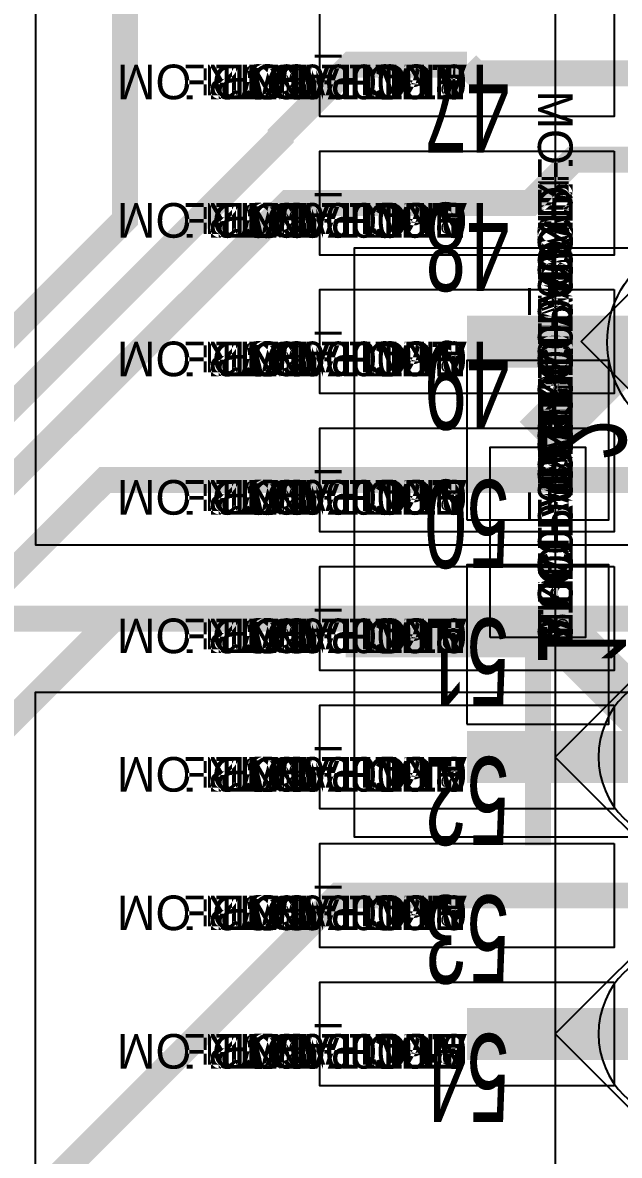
# Model space of a CAD drawing. Extents: x 0 to 323, y 0 to 320.
# Drawn here: x 134.88 to 138.32, y 41.3 to 47.84 of the extents above; entities that cross this region are included whole.
import ezdxf
from ezdxf.enums import TextEntityAlignment as Align

# ---------------------------------------------------------------- set-up
doc = ezdxf.new("R2010")
doc.units = 0
doc.header["$MEASUREMENT"] = 0
doc.layers.get('0').update_dxf_attribs({"linetype": 'CONTINUOUS'})
for name, color, linetype in [('CDN_FIGURES', 7, 'CONTINUOUS'), ('ETCH_BOTTOM', 7, 'CONTINUOUS'), ('ETCH_INT1', 4, 'CONTINUOUS'), ('ETCH_PWR', 6, 'CONTINUOUS'), ('ETCH_TOP', 2, 'CONTINUOUS'), ('MANUFACTURING_NCLEGEND-1-6', 8, 'CONTINUOUS'), ('PACKAGE_GEOMETRY_ASSEMBLY_TOP', 11, 'CONTINUOUS'), ('PACKAGE_GEOMETRY_PIN_NUMBER', 9, 'CONTINUOUS')]:
    doc.layers.add(name, color=color, linetype=linetype)

# ---------------------------------------------------------------- blocks, each defined once
blk = doc.blocks.new('FIGURE_DIAMOND')
at = {"layer": 'CDN_FIGURES'}
blk.add_lwpolyline([(-0.5, 0), (0, 0.5), (0.5, 0), (0, -0.5)], close=True, dxfattribs=at)
blk = doc.blocks.new('PAD_INFO')
for tag in ['SHAPE_TYPE', 'PAD_HEIGHT', 'PAD_LAYER', 'PAD_TYPE', 'PAD_WIDTH']:
    blk.add_attdef(tag, (0, 0), '', height=0.2)
at = {"flags": 2}
blk.add_attdef('CDN_TYPE', (0, 0), '', height=0.2, dxfattribs=at)
blk = doc.blocks.new('DRILL_INFO')
at = {"flags": 2}
blk.add_attdef('CDN_TYPE', (0, 0), '', height=0.2, dxfattribs=at)
for tag in ['FSHAPE', 'FCHAR', 'DRILL_HEIGHT', 'DIAMETER', 'PLATED', 'DRILL_WIDTH']:
    blk.add_attdef(tag, (0, 0), '', height=0.2)
blk = doc.blocks.new('RC1700X0600TS_NS')
at = {"layer": 'ETCH_TOP'}
blk.add_lwpolyline([(-0.85, -0.3), (-0.85, 0.3), (0.85, 0.3), (0.85, -0.3)], close=True, dxfattribs=at)
ref = blk.add_blockref('PAD_INFO', (0, 0))
ref.add_attrib('PAD_LAYER', 'ETCH_TOP', (0, 0), dxfattribs={"height": 0.2})
ref.add_attrib('SHAPE_TYPE', 'NULL', (0, 0), dxfattribs={"height": 0.2})
ref.add_attrib('PAD_TYPE', 'ANTIPAD', (0, 0), dxfattribs={"height": 0.2})
ref.add_attrib('PAD_WIDTH', '0.000000', (0, 0), dxfattribs={"height": 0.2})
ref.add_attrib('PAD_HEIGHT', '0.000000', (0, 0), dxfattribs={"height": 0.2})
ref = blk.add_blockref('PAD_INFO', (0, 0))
ref.add_attrib('PAD_LAYER', 'ETCH_GND', (0, 0), dxfattribs={"height": 0.2})
ref.add_attrib('SHAPE_TYPE', 'NULL', (0, 0), dxfattribs={"height": 0.2})
ref.add_attrib('PAD_TYPE', 'ANTIPAD', (0, 0), dxfattribs={"height": 0.2})
ref.add_attrib('PAD_WIDTH', '0.000000', (0, 0), dxfattribs={"height": 0.2})
ref.add_attrib('PAD_HEIGHT', '0.000000', (0, 0), dxfattribs={"height": 0.2})
ref = blk.add_blockref('PAD_INFO', (0, 0))
ref.add_attrib('PAD_LAYER', 'ETCH_INT1', (0, 0), dxfattribs={"height": 0.2})
ref.add_attrib('SHAPE_TYPE', 'NULL', (0, 0), dxfattribs={"height": 0.2})
ref.add_attrib('PAD_TYPE', 'ANTIPAD', (0, 0), dxfattribs={"height": 0.2})
ref.add_attrib('PAD_WIDTH', '0.000000', (0, 0), dxfattribs={"height": 0.2})
ref.add_attrib('PAD_HEIGHT', '0.000000', (0, 0), dxfattribs={"height": 0.2})
ref = blk.add_blockref('PAD_INFO', (0, 0))
ref.add_attrib('PAD_LAYER', 'ETCH_INT2', (0, 0), dxfattribs={"height": 0.2})
ref.add_attrib('SHAPE_TYPE', 'NULL', (0, 0), dxfattribs={"height": 0.2})
ref.add_attrib('PAD_TYPE', 'ANTIPAD', (0, 0), dxfattribs={"height": 0.2})
ref.add_attrib('PAD_WIDTH', '0.000000', (0, 0), dxfattribs={"height": 0.2})
ref.add_attrib('PAD_HEIGHT', '0.000000', (0, 0), dxfattribs={"height": 0.2})
ref = blk.add_blockref('PAD_INFO', (0, 0))
ref.add_attrib('PAD_LAYER', 'ETCH_PWR', (0, 0), dxfattribs={"height": 0.2})
ref.add_attrib('SHAPE_TYPE', 'NULL', (0, 0), dxfattribs={"height": 0.2})
ref.add_attrib('PAD_TYPE', 'ANTIPAD', (0, 0), dxfattribs={"height": 0.2})
ref.add_attrib('PAD_WIDTH', '0.000000', (0, 0), dxfattribs={"height": 0.2})
ref.add_attrib('PAD_HEIGHT', '0.000000', (0, 0), dxfattribs={"height": 0.2})
ref = blk.add_blockref('PAD_INFO', (0, 0))
ref.add_attrib('PAD_LAYER', 'ETCH_BOTTOM', (0, 0), dxfattribs={"height": 0.2})
ref.add_attrib('SHAPE_TYPE', 'NULL', (0, 0), dxfattribs={"height": 0.2})
ref.add_attrib('PAD_TYPE', 'ANTIPAD', (0, 0), dxfattribs={"height": 0.2})
ref.add_attrib('PAD_WIDTH', '0.000000', (0, 0), dxfattribs={"height": 0.2})
ref.add_attrib('PAD_HEIGHT', '0.000000', (0, 0), dxfattribs={"height": 0.2})
ref = blk.add_blockref('PAD_INFO', (0, 0))
ref.add_attrib('PAD_LAYER', 'ETCH_TOP', (0, 0), dxfattribs={"height": 0.2})
ref.add_attrib('SHAPE_TYPE', 'NULL', (0, 0), dxfattribs={"height": 0.2})
ref.add_attrib('PAD_TYPE', 'THERMAL', (0, 0), dxfattribs={"height": 0.2})
ref.add_attrib('PAD_WIDTH', '0.000000', (0, 0), dxfattribs={"height": 0.2})
ref.add_attrib('PAD_HEIGHT', '0.000000', (0, 0), dxfattribs={"height": 0.2})
ref = blk.add_blockref('PAD_INFO', (0, 0))
ref.add_attrib('PAD_LAYER', 'ETCH_GND', (0, 0), dxfattribs={"height": 0.2})
ref.add_attrib('SHAPE_TYPE', 'NULL', (0, 0), dxfattribs={"height": 0.2})
ref.add_attrib('PAD_TYPE', 'THERMAL', (0, 0), dxfattribs={"height": 0.2})
ref.add_attrib('PAD_WIDTH', '0.000000', (0, 0), dxfattribs={"height": 0.2})
ref.add_attrib('PAD_HEIGHT', '0.000000', (0, 0), dxfattribs={"height": 0.2})
ref = blk.add_blockref('PAD_INFO', (0, 0))
ref.add_attrib('PAD_LAYER', 'ETCH_INT1', (0, 0), dxfattribs={"height": 0.2})
ref.add_attrib('SHAPE_TYPE', 'NULL', (0, 0), dxfattribs={"height": 0.2})
ref.add_attrib('PAD_TYPE', 'THERMAL', (0, 0), dxfattribs={"height": 0.2})
ref.add_attrib('PAD_WIDTH', '0.000000', (0, 0), dxfattribs={"height": 0.2})
ref.add_attrib('PAD_HEIGHT', '0.000000', (0, 0), dxfattribs={"height": 0.2})
ref = blk.add_blockref('PAD_INFO', (0, 0))
ref.add_attrib('PAD_LAYER', 'ETCH_INT2', (0, 0), dxfattribs={"height": 0.2})
ref.add_attrib('SHAPE_TYPE', 'NULL', (0, 0), dxfattribs={"height": 0.2})
ref.add_attrib('PAD_TYPE', 'THERMAL', (0, 0), dxfattribs={"height": 0.2})
ref.add_attrib('PAD_WIDTH', '0.000000', (0, 0), dxfattribs={"height": 0.2})
ref.add_attrib('PAD_HEIGHT', '0.000000', (0, 0), dxfattribs={"height": 0.2})
ref = blk.add_blockref('PAD_INFO', (0, 0))
ref.add_attrib('PAD_LAYER', 'ETCH_PWR', (0, 0), dxfattribs={"height": 0.2})
ref.add_attrib('SHAPE_TYPE', 'NULL', (0, 0), dxfattribs={"height": 0.2})
ref.add_attrib('PAD_TYPE', 'THERMAL', (0, 0), dxfattribs={"height": 0.2})
ref.add_attrib('PAD_WIDTH', '0.000000', (0, 0), dxfattribs={"height": 0.2})
ref.add_attrib('PAD_HEIGHT', '0.000000', (0, 0), dxfattribs={"height": 0.2})
ref = blk.add_blockref('PAD_INFO', (0, 0))
ref.add_attrib('PAD_LAYER', 'ETCH_BOTTOM', (0, 0), dxfattribs={"height": 0.2})
ref.add_attrib('SHAPE_TYPE', 'NULL', (0, 0), dxfattribs={"height": 0.2})
ref.add_attrib('PAD_TYPE', 'THERMAL', (0, 0), dxfattribs={"height": 0.2})
ref.add_attrib('PAD_WIDTH', '0.000000', (0, 0), dxfattribs={"height": 0.2})
ref.add_attrib('PAD_HEIGHT', '0.000000', (0, 0), dxfattribs={"height": 0.2})
ref = blk.add_blockref('PAD_INFO', (0, 0))
ref.add_attrib('PAD_LAYER', 'ETCH_TOP', (0, 0), dxfattribs={"height": 0.2})
ref.add_attrib('SHAPE_TYPE', 'RECTANGLE', (0, 0), dxfattribs={"height": 0.2})
ref.add_attrib('PAD_TYPE', 'REGULAR', (0, 0), dxfattribs={"height": 0.2})
ref.add_attrib('PAD_WIDTH', '1.700000', (0, 0), dxfattribs={"height": 0.2})
ref.add_attrib('PAD_HEIGHT', '0.600000', (0, 0), dxfattribs={"height": 0.2})
ref = blk.add_blockref('PAD_INFO', (0, 0))
ref.add_attrib('PAD_LAYER', 'ETCH_GND', (0, 0), dxfattribs={"height": 0.2})
ref.add_attrib('SHAPE_TYPE', 'NULL', (0, 0), dxfattribs={"height": 0.2})
ref.add_attrib('PAD_TYPE', 'REGULAR', (0, 0), dxfattribs={"height": 0.2})
ref.add_attrib('PAD_WIDTH', '0.000000', (0, 0), dxfattribs={"height": 0.2})
ref.add_attrib('PAD_HEIGHT', '0.000000', (0, 0), dxfattribs={"height": 0.2})
ref = blk.add_blockref('PAD_INFO', (0, 0))
ref.add_attrib('PAD_LAYER', 'ETCH_INT1', (0, 0), dxfattribs={"height": 0.2})
ref.add_attrib('SHAPE_TYPE', 'NULL', (0, 0), dxfattribs={"height": 0.2})
ref.add_attrib('PAD_TYPE', 'REGULAR', (0, 0), dxfattribs={"height": 0.2})
ref.add_attrib('PAD_WIDTH', '0.000000', (0, 0), dxfattribs={"height": 0.2})
ref.add_attrib('PAD_HEIGHT', '0.000000', (0, 0), dxfattribs={"height": 0.2})
ref = blk.add_blockref('PAD_INFO', (0, 0))
ref.add_attrib('PAD_LAYER', 'ETCH_INT2', (0, 0), dxfattribs={"height": 0.2})
ref.add_attrib('SHAPE_TYPE', 'NULL', (0, 0), dxfattribs={"height": 0.2})
ref.add_attrib('PAD_TYPE', 'REGULAR', (0, 0), dxfattribs={"height": 0.2})
ref.add_attrib('PAD_WIDTH', '0.000000', (0, 0), dxfattribs={"height": 0.2})
ref.add_attrib('PAD_HEIGHT', '0.000000', (0, 0), dxfattribs={"height": 0.2})
ref = blk.add_blockref('PAD_INFO', (0, 0))
ref.add_attrib('PAD_LAYER', 'ETCH_PWR', (0, 0), dxfattribs={"height": 0.2})
ref.add_attrib('SHAPE_TYPE', 'NULL', (0, 0), dxfattribs={"height": 0.2})
ref.add_attrib('PAD_TYPE', 'REGULAR', (0, 0), dxfattribs={"height": 0.2})
ref.add_attrib('PAD_WIDTH', '0.000000', (0, 0), dxfattribs={"height": 0.2})
ref.add_attrib('PAD_HEIGHT', '0.000000', (0, 0), dxfattribs={"height": 0.2})
ref = blk.add_blockref('PAD_INFO', (0, 0))
ref.add_attrib('PAD_LAYER', 'ETCH_BOTTOM', (0, 0), dxfattribs={"height": 0.2})
ref.add_attrib('SHAPE_TYPE', 'NULL', (0, 0), dxfattribs={"height": 0.2})
ref.add_attrib('PAD_TYPE', 'REGULAR', (0, 0), dxfattribs={"height": 0.2})
ref.add_attrib('PAD_WIDTH', '0.000000', (0, 0), dxfattribs={"height": 0.2})
ref.add_attrib('PAD_HEIGHT', '0.000000', (0, 0), dxfattribs={"height": 0.2})
ref = blk.add_blockref('DRILL_INFO', (0, 0))
ref.add_attrib('DIAMETER', '0.000000', (0, 0), dxfattribs={"height": 0.2})
ref.add_attrib('PLATED', 'PLATED', (0, 0), dxfattribs={"height": 0.2})
ref.add_attrib('FSHAPE', 'NULL', (0, 0), dxfattribs={"height": 0.2})
ref.add_attrib('DRILL_WIDTH', '0.000000', (0, 0), dxfattribs={"height": 0.2})
ref.add_attrib('DRILL_HEIGHT', '0.000000', (0, 0), dxfattribs={"height": 0.2})
for tag in ['CDN_TYPE', 'PIN']:
    blk.add_attdef(tag, (0, 0), '', height=0.2)
at = {"flags": 2}
for tag in ['PSTKNAME', 'BBV']:
    blk.add_attdef(tag, (0, 0), '', height=0.2, dxfattribs=at)
blk = doc.blocks.new('F177')
at = {"layer": 'PACKAGE_GEOMETRY_ASSEMBLY_TOP'}
blk.add_lwpolyline([(0.51, -21.65), (10.75, -21.65), (10.75, 0.85), (0.51, 0.85)], close=True, dxfattribs=at)
at = {"layer": 'ETCH_TOP'}
for p in [(11.26, 0), (11.26, -4), (11.26, -4.8), (11.26, -5.6), (11.26, -0.8), (11.26, -1.6), (11.26, -3.2), (11.26, -2.4)]:
    blk.add_blockref('RC1700X0600TS_NS', p, dxfattribs=at)
at = {"flags": 2}
for tag in ['SYMBOL_TYPE', 'CDN_TYPE', 'REFDES']:
    blk.add_attdef(tag, (0, 0), '', height=0.2, dxfattribs=at)
blk = doc.blocks.new('RC0920X0820TS')
at = {"layer": 'ETCH_TOP'}
blk.add_lwpolyline([(-0.46, -0.41), (-0.46, 0.41), (0.46, 0.41), (0.46, -0.41)], close=True, dxfattribs=at)
ref = blk.add_blockref('PAD_INFO', (0, 0))
ref.add_attrib('PAD_LAYER', 'ETCH_TOP', (0, 0), dxfattribs={"height": 0.2})
ref.add_attrib('SHAPE_TYPE', 'NULL', (0, 0), dxfattribs={"height": 0.2})
ref.add_attrib('PAD_TYPE', 'ANTIPAD', (0, 0), dxfattribs={"height": 0.2})
ref.add_attrib('PAD_WIDTH', '0.000000', (0, 0), dxfattribs={"height": 0.2})
ref.add_attrib('PAD_HEIGHT', '0.000000', (0, 0), dxfattribs={"height": 0.2})
ref = blk.add_blockref('PAD_INFO', (0, 0))
ref.add_attrib('PAD_LAYER', 'ETCH_GND', (0, 0), dxfattribs={"height": 0.2})
ref.add_attrib('SHAPE_TYPE', 'NULL', (0, 0), dxfattribs={"height": 0.2})
ref.add_attrib('PAD_TYPE', 'ANTIPAD', (0, 0), dxfattribs={"height": 0.2})
ref.add_attrib('PAD_WIDTH', '0.000000', (0, 0), dxfattribs={"height": 0.2})
ref.add_attrib('PAD_HEIGHT', '0.000000', (0, 0), dxfattribs={"height": 0.2})
ref = blk.add_blockref('PAD_INFO', (0, 0))
ref.add_attrib('PAD_LAYER', 'ETCH_INT1', (0, 0), dxfattribs={"height": 0.2})
ref.add_attrib('SHAPE_TYPE', 'NULL', (0, 0), dxfattribs={"height": 0.2})
ref.add_attrib('PAD_TYPE', 'ANTIPAD', (0, 0), dxfattribs={"height": 0.2})
ref.add_attrib('PAD_WIDTH', '0.000000', (0, 0), dxfattribs={"height": 0.2})
ref.add_attrib('PAD_HEIGHT', '0.000000', (0, 0), dxfattribs={"height": 0.2})
ref = blk.add_blockref('PAD_INFO', (0, 0))
ref.add_attrib('PAD_LAYER', 'ETCH_INT2', (0, 0), dxfattribs={"height": 0.2})
ref.add_attrib('SHAPE_TYPE', 'NULL', (0, 0), dxfattribs={"height": 0.2})
ref.add_attrib('PAD_TYPE', 'ANTIPAD', (0, 0), dxfattribs={"height": 0.2})
ref.add_attrib('PAD_WIDTH', '0.000000', (0, 0), dxfattribs={"height": 0.2})
ref.add_attrib('PAD_HEIGHT', '0.000000', (0, 0), dxfattribs={"height": 0.2})
ref = blk.add_blockref('PAD_INFO', (0, 0))
ref.add_attrib('PAD_LAYER', 'ETCH_PWR', (0, 0), dxfattribs={"height": 0.2})
ref.add_attrib('SHAPE_TYPE', 'NULL', (0, 0), dxfattribs={"height": 0.2})
ref.add_attrib('PAD_TYPE', 'ANTIPAD', (0, 0), dxfattribs={"height": 0.2})
ref.add_attrib('PAD_WIDTH', '0.000000', (0, 0), dxfattribs={"height": 0.2})
ref.add_attrib('PAD_HEIGHT', '0.000000', (0, 0), dxfattribs={"height": 0.2})
ref = blk.add_blockref('PAD_INFO', (0, 0))
ref.add_attrib('PAD_LAYER', 'ETCH_BOTTOM', (0, 0), dxfattribs={"height": 0.2})
ref.add_attrib('SHAPE_TYPE', 'NULL', (0, 0), dxfattribs={"height": 0.2})
ref.add_attrib('PAD_TYPE', 'ANTIPAD', (0, 0), dxfattribs={"height": 0.2})
ref.add_attrib('PAD_WIDTH', '0.000000', (0, 0), dxfattribs={"height": 0.2})
ref.add_attrib('PAD_HEIGHT', '0.000000', (0, 0), dxfattribs={"height": 0.2})
ref = blk.add_blockref('PAD_INFO', (0, 0))
ref.add_attrib('PAD_LAYER', 'ETCH_TOP', (0, 0), dxfattribs={"height": 0.2})
ref.add_attrib('SHAPE_TYPE', 'NULL', (0, 0), dxfattribs={"height": 0.2})
ref.add_attrib('PAD_TYPE', 'THERMAL', (0, 0), dxfattribs={"height": 0.2})
ref.add_attrib('PAD_WIDTH', '0.000000', (0, 0), dxfattribs={"height": 0.2})
ref.add_attrib('PAD_HEIGHT', '0.000000', (0, 0), dxfattribs={"height": 0.2})
ref = blk.add_blockref('PAD_INFO', (0, 0))
ref.add_attrib('PAD_LAYER', 'ETCH_GND', (0, 0), dxfattribs={"height": 0.2})
ref.add_attrib('SHAPE_TYPE', 'NULL', (0, 0), dxfattribs={"height": 0.2})
ref.add_attrib('PAD_TYPE', 'THERMAL', (0, 0), dxfattribs={"height": 0.2})
ref.add_attrib('PAD_WIDTH', '0.000000', (0, 0), dxfattribs={"height": 0.2})
ref.add_attrib('PAD_HEIGHT', '0.000000', (0, 0), dxfattribs={"height": 0.2})
ref = blk.add_blockref('PAD_INFO', (0, 0))
ref.add_attrib('PAD_LAYER', 'ETCH_INT1', (0, 0), dxfattribs={"height": 0.2})
ref.add_attrib('SHAPE_TYPE', 'NULL', (0, 0), dxfattribs={"height": 0.2})
ref.add_attrib('PAD_TYPE', 'THERMAL', (0, 0), dxfattribs={"height": 0.2})
ref.add_attrib('PAD_WIDTH', '0.000000', (0, 0), dxfattribs={"height": 0.2})
ref.add_attrib('PAD_HEIGHT', '0.000000', (0, 0), dxfattribs={"height": 0.2})
ref = blk.add_blockref('PAD_INFO', (0, 0))
ref.add_attrib('PAD_LAYER', 'ETCH_INT2', (0, 0), dxfattribs={"height": 0.2})
ref.add_attrib('SHAPE_TYPE', 'NULL', (0, 0), dxfattribs={"height": 0.2})
ref.add_attrib('PAD_TYPE', 'THERMAL', (0, 0), dxfattribs={"height": 0.2})
ref.add_attrib('PAD_WIDTH', '0.000000', (0, 0), dxfattribs={"height": 0.2})
ref.add_attrib('PAD_HEIGHT', '0.000000', (0, 0), dxfattribs={"height": 0.2})
ref = blk.add_blockref('PAD_INFO', (0, 0))
ref.add_attrib('PAD_LAYER', 'ETCH_PWR', (0, 0), dxfattribs={"height": 0.2})
ref.add_attrib('SHAPE_TYPE', 'NULL', (0, 0), dxfattribs={"height": 0.2})
ref.add_attrib('PAD_TYPE', 'THERMAL', (0, 0), dxfattribs={"height": 0.2})
ref.add_attrib('PAD_WIDTH', '0.000000', (0, 0), dxfattribs={"height": 0.2})
ref.add_attrib('PAD_HEIGHT', '0.000000', (0, 0), dxfattribs={"height": 0.2})
ref = blk.add_blockref('PAD_INFO', (0, 0))
ref.add_attrib('PAD_LAYER', 'ETCH_BOTTOM', (0, 0), dxfattribs={"height": 0.2})
ref.add_attrib('SHAPE_TYPE', 'NULL', (0, 0), dxfattribs={"height": 0.2})
ref.add_attrib('PAD_TYPE', 'THERMAL', (0, 0), dxfattribs={"height": 0.2})
ref.add_attrib('PAD_WIDTH', '0.000000', (0, 0), dxfattribs={"height": 0.2})
ref.add_attrib('PAD_HEIGHT', '0.000000', (0, 0), dxfattribs={"height": 0.2})
ref = blk.add_blockref('PAD_INFO', (0, 0))
ref.add_attrib('PAD_LAYER', 'ETCH_TOP', (0, 0), dxfattribs={"height": 0.2})
ref.add_attrib('SHAPE_TYPE', 'RECTANGLE', (0, 0), dxfattribs={"height": 0.2})
ref.add_attrib('PAD_TYPE', 'REGULAR', (0, 0), dxfattribs={"height": 0.2})
ref.add_attrib('PAD_WIDTH', '0.920000', (0, 0), dxfattribs={"height": 0.2})
ref.add_attrib('PAD_HEIGHT', '0.820000', (0, 0), dxfattribs={"height": 0.2})
ref = blk.add_blockref('PAD_INFO', (0, 0))
ref.add_attrib('PAD_LAYER', 'ETCH_GND', (0, 0), dxfattribs={"height": 0.2})
ref.add_attrib('SHAPE_TYPE', 'NULL', (0, 0), dxfattribs={"height": 0.2})
ref.add_attrib('PAD_TYPE', 'REGULAR', (0, 0), dxfattribs={"height": 0.2})
ref.add_attrib('PAD_WIDTH', '0.000000', (0, 0), dxfattribs={"height": 0.2})
ref.add_attrib('PAD_HEIGHT', '0.000000', (0, 0), dxfattribs={"height": 0.2})
ref = blk.add_blockref('PAD_INFO', (0, 0))
ref.add_attrib('PAD_LAYER', 'ETCH_INT1', (0, 0), dxfattribs={"height": 0.2})
ref.add_attrib('SHAPE_TYPE', 'NULL', (0, 0), dxfattribs={"height": 0.2})
ref.add_attrib('PAD_TYPE', 'REGULAR', (0, 0), dxfattribs={"height": 0.2})
ref.add_attrib('PAD_WIDTH', '0.000000', (0, 0), dxfattribs={"height": 0.2})
ref.add_attrib('PAD_HEIGHT', '0.000000', (0, 0), dxfattribs={"height": 0.2})
ref = blk.add_blockref('PAD_INFO', (0, 0))
ref.add_attrib('PAD_LAYER', 'ETCH_INT2', (0, 0), dxfattribs={"height": 0.2})
ref.add_attrib('SHAPE_TYPE', 'NULL', (0, 0), dxfattribs={"height": 0.2})
ref.add_attrib('PAD_TYPE', 'REGULAR', (0, 0), dxfattribs={"height": 0.2})
ref.add_attrib('PAD_WIDTH', '0.000000', (0, 0), dxfattribs={"height": 0.2})
ref.add_attrib('PAD_HEIGHT', '0.000000', (0, 0), dxfattribs={"height": 0.2})
ref = blk.add_blockref('PAD_INFO', (0, 0))
ref.add_attrib('PAD_LAYER', 'ETCH_PWR', (0, 0), dxfattribs={"height": 0.2})
ref.add_attrib('SHAPE_TYPE', 'NULL', (0, 0), dxfattribs={"height": 0.2})
ref.add_attrib('PAD_TYPE', 'REGULAR', (0, 0), dxfattribs={"height": 0.2})
ref.add_attrib('PAD_WIDTH', '0.000000', (0, 0), dxfattribs={"height": 0.2})
ref.add_attrib('PAD_HEIGHT', '0.000000', (0, 0), dxfattribs={"height": 0.2})
ref = blk.add_blockref('PAD_INFO', (0, 0))
ref.add_attrib('PAD_LAYER', 'ETCH_BOTTOM', (0, 0), dxfattribs={"height": 0.2})
ref.add_attrib('SHAPE_TYPE', 'NULL', (0, 0), dxfattribs={"height": 0.2})
ref.add_attrib('PAD_TYPE', 'REGULAR', (0, 0), dxfattribs={"height": 0.2})
ref.add_attrib('PAD_WIDTH', '0.000000', (0, 0), dxfattribs={"height": 0.2})
ref.add_attrib('PAD_HEIGHT', '0.000000', (0, 0), dxfattribs={"height": 0.2})
ref = blk.add_blockref('DRILL_INFO', (0, 0))
ref.add_attrib('DIAMETER', '0.000000', (0, 0), dxfattribs={"height": 0.2})
ref.add_attrib('PLATED', 'PLATED', (0, 0), dxfattribs={"height": 0.2})
ref.add_attrib('FSHAPE', 'NULL', (0, 0), dxfattribs={"height": 0.2})
ref.add_attrib('DRILL_WIDTH', '0.000000', (0, 0), dxfattribs={"height": 0.2})
ref.add_attrib('DRILL_HEIGHT', '0.000000', (0, 0), dxfattribs={"height": 0.2})
for tag in ['CDN_TYPE', 'PIN']:
    blk.add_attdef(tag, (0, 0), '', height=0.2)
at = {"flags": 2}
for tag in ['PSTKNAME', 'BBV']:
    blk.add_attdef(tag, (0, 0), '', height=0.2, dxfattribs=at)
blk = doc.blocks.new('F270')
at = {"layer": 'PACKAGE_GEOMETRY_ASSEMBLY_TOP'}
blk.add_lwpolyline([(0.04, -0.275), (1.14, -0.275), (1.14, 0.275), (0.04, 0.275)], close=True, dxfattribs=at)
at = {"layer": 'ETCH_TOP'}
ref = blk.add_blockref('RC0920X0820TS', (0, 0), dxfattribs=at)
ref.add_attrib('CDN_TYPE', 'PIN', (0, 0), dxfattribs={"height": 0.2})
ref.add_attrib('PIN', '1', (0, 0), dxfattribs={"height": 0.2})
ref = blk.add_blockref('RC0920X0820TS', (1.18, 0), dxfattribs=at)
ref.add_attrib('CDN_TYPE', 'PIN', (0, 0), dxfattribs={"height": 0.2})
ref.add_attrib('PIN', '2', (0, 0), dxfattribs={"height": 0.2})
at = {"flags": 2}
for tag in ['SYMBOL_TYPE', 'CDN_TYPE', 'REFDES']:
    blk.add_attdef(tag, (0, 0), '', height=0.2, dxfattribs=at)

msp = doc.modelspace()

# ---------------------------------------------------------------- linework, layer by layer
at = {"layer": 'ETCH_BOTTOM'}
msp.add_lwpolyline([(138.5882, 46.5401), (136.7899, 46.5401), (136.7899, 43.1399), (138.9101, 43.1399)], dxfattribs=at)
for points in [[(138.85, 46, 0.3, 0.3, 0), (138.42, 46, 0.3, 0.3, 0), (137.85, 45.43, 0.3, 0.3, 0)], [(137.85, 44.25, 0.3, 0.3, 0), (138.05, 44.25, 0.3, 0.3, 0), (138.7, 43.6, 0.3, 0.3, 0)], [(136.7392, 44.25, 0.15, 0.15, 0), (137.85, 44.25, 0.15, 0.15, 0)], [(137.85, 43.0892, 0.15, 0.15, 0), (137.85, 44.25, 0.15, 0.15, 0)]]:
    msp.add_lwpolyline(points, format="xyseb", dxfattribs=at)
at = {"layer": 'ETCH_INT1'}
for points, format in [([(134.9501, 53.5749), (134.9501, 44.8251), (138.9128, 44.8251), (139.1741, 44.5638, 0.434592), (139.3223, 44.5689, -0.044789), (139.3997, 44.6432, 0.435676), (139.4105, 44.7914, -0.256144), (139.2692, 45.3508, 0.648195), (139.1246, 45.4664, -1.008044), (138.584, 46.5379, 0.469318), (138.6201, 46.6897, -2.769468), (139.366, 46.5121, 0.469318), (139.3299, 46.3603, -0.228358), (139.4308, 45.8492, 0.648195), (139.5754, 45.7336, -0.904364), (140.2253, 44.7318, 0.435676), (140.2145, 44.5836, -0.207448), (140.3737, 44.1335, 0.434901), (140.4748, 44.0251), (145.7206, 44.0251)], "xyb"), ([(150.15, 44.4, 0.15, 0.15, 0), (147.8633, 44.4, 0.15, 0.15, 0), (147.5183, 44.745, 0.15, 0.15, 0), (147.0417, 44.745, 0.15, 0.15, 0), (145.8967, 43.6, 0.15, 0.15, 0), (139.5367, 43.6, 0.15, 0.15, 0), (138.7367, 44.4, 0.15, 0.15, 0), (122.0133, 44.4, 0.15, 0.15, 0), (121.6383, 44.025, 0.15, 0.15, 0), (113.9383, 44.025, 0.15, 0.15, 0), (113.1383, 44.825, 0.15, 0.15, 0), (112.825, 44.825, 0.15, 0.15, 0), (112.4, 45.25, 0.15, 0.15, 0)], "xyseb")]:
    msp.add_lwpolyline(points, format=format, dxfattribs=at)
msp.add_lwpolyline([(134.9501, 39.8391), (134.9501, 43.9749), (138.5606, 43.9749), (139.4006, 43.135), (139.381, 43.1012, 1.617227), (140.4526, 43.034, -0.536893), (140.546, 43.1749), (146.0728, 43.1749), (146.6791, 43.7812, -0.434592), (146.8273, 43.7761, 0.558766), (147.8357, 43.9433), (147.8485, 43.9749), (149.726, 43.9749), (149.7406, 43.9613, 0.008702), (149.7561, 43.9473, -0.434592), (149.7612, 43.7991), (148.4122, 42.4501), (147.856, 42.4501, -0.524685), (147.7612, 42.5874, 0.899157), (146.6962, 43.126, 0.022157), (146.6684, 43.1006), (143.4069, 39.8391)], format="xyb", close=True, dxfattribs=at)
at = {"layer": 'ETCH_PWR'}
for points in [[(138.7, 44.1001, 1), (138.7, 43.0999, 1)], [(138.7, 42.5001, 1), (138.7, 41.4999, 1)]]:
    msp.add_lwpolyline(points, format="xyb", close=True, dxfattribs=at)
at = {"layer": 'ETCH_TOP'}
for points in [[(137.44, 49.2, 0.15, 0.15, 0), (135.465, 49.2, 0.15, 0.15, 0), (135.465, 46.7046, 0.15, 0.15, 0), (121.6354, 32.875, 0.15, 0.15, 0), (110.2264, 32.875, 0.15, 0.15, 0), (106.3, 36.8014, 0.15, 0.15, 0), (106.3, 41.8, 0.15, 0.15, 0), (106.4, 41.9, 0.15, 0.15, 0)], [(137.44, 47.6, 0.15, 0.15, 0), (137.49, 47.55, 0.15, 0.15, 0), (138.6, 47.55, 0.15, 0.15, 0), (138.875, 47.825, 0.15, 0.15, 0), (139.1383, 47.825, 0.15, 0.15, 0), (139.8133, 48.5, 0.15, 0.15, 0), (140.2, 48.5, 0.15, 0.15, 0)], [(137.44, 47.6, 0.15, 0.15, 0), (136.7718, 47.6, 0.15, 0.15, 0), (136.365, 47.1932, 0.15, 0.15, 0), (136.365, 47.1803, 0.15, 0.15, 0), (121.7597, 32.575, 0.15, 0.15, 0), (110.102, 32.575, 0.15, 0.15, 0), (105.9, 36.777, 0.15, 0.15, 0), (105.9, 41.9, 0.15, 0.15, 0)], [(139.1, 47.05, 0.15, 0.15, 0), (138.055, 47.05, 0.15, 0.15, 0), (137.805, 46.8, 0.15, 0.15, 0), (137.44, 46.8, 0.15, 0.15, 0)], [(137.44, 46.8, 0.15, 0.15, 0), (136.409, 46.8, 0.15, 0.15, 0), (121.884, 32.275, 0.15, 0.15, 0), (109.9777, 32.275, 0.15, 0.15, 0), (105.4, 36.8527, 0.15, 0.15, 0), (105.4, 41.9, 0.15, 0.15, 0)], [(137.44, 46, 0.3, 0.3, 0), (138.85, 46, 0.3, 0.3, 0)], [(104.9, 41.9, 0.15, 0.15, 0), (104.8, 41.8, 0.15, 0.15, 0), (104.8, 37.0284, 0.15, 0.15, 0), (109.8534, 31.975, 0.15, 0.15, 0), (122.125, 31.975, 0.15, 0.15, 0), (135.35, 45.2, 0.15, 0.15, 0), (137.44, 45.2, 0.15, 0.15, 0)], [(137.44, 45.2, 0.15, 0.15, 0), (139.85, 45.2, 0.15, 0.15, 0)], [(104.4, 41.9, 0.15, 0.15, 0), (104.35, 41.85, 0.15, 0.15, 0), (104.35, 37.0541, 0.15, 0.15, 0), (109.7291, 31.675, 0.15, 0.15, 0), (122.675, 31.675, 0.15, 0.15, 0), (135.4, 44.4, 0.15, 0.15, 0), (137.44, 44.4, 0.15, 0.15, 0)], [(139.775, 44.175, 0.15, 0.15, 0), (138.87, 44.175, 0.15, 0.15, 0), (138.645, 44.4, 0.15, 0.15, 0), (137.44, 44.4, 0.15, 0.15, 0)], [(137.44, 43.6, 0.3, 0.3, 0), (138.7, 43.6, 0.3, 0.3, 0)], [(137.44, 42.8, 0.15, 0.15, 0), (136.7, 42.8, 0.15, 0.15, 0), (125.275, 31.375, 0.15, 0.15, 0), (109.6048, 31.375, 0.15, 0.15, 0), (103.775, 37.2048, 0.15, 0.15, 0), (103.775, 41.775, 0.15, 0.15, 0), (103.9, 41.9, 0.15, 0.15, 0)], [(137.44, 42.8, 0.15, 0.15, 0), (139.9, 42.8, 0.15, 0.15, 0)], [(137.44, 42, 0.3, 0.3, 0), (138.7, 42, 0.3, 0.3, 0)]]:
    msp.add_lwpolyline(points, format="xyseb", dxfattribs=at)

# ---------------------------------------------------------------- block references
at = {"rotation": 180}
msp.add_blockref('F177', (148.7, 42), dxfattribs=at)
at = {"xscale": -1, "rotation": 270}
msp.add_blockref('F270', (137.85, 44.25), dxfattribs=at)
at = {"layer": 'MANUFACTURING_NCLEGEND-1-6', "xscale": 1.5, "yscale": 1.5}
for p in [(138.9, 48.4), (138.85, 46), (138.7, 43.6), (138.7, 42)]:
    msp.add_blockref('FIGURE_DIAMOND', p, dxfattribs=at)

# ---------------------------------------------------------------- texts
at = {"layer": 'PACKAGE_GEOMETRY_PIN_NUMBER', "width": 0.649606}
for s, p in [('47', (137.44, 47.6)), ('48', (137.44, 46.8)), ('49', (137.44, 46)), ('50', (137.44, 45.2)), ('51', (137.44, 44.4)), ('52', (137.44, 43.6)), ('53', (137.44, 42.8)), ('54', (137.44, 42))]:
    msp.add_text(s, height=0.508, rotation=180, dxfattribs=at).set_placement(p, align=Align.CENTER)
at = {"layer": 'PACKAGE_GEOMETRY_PIN_NUMBER', "text_generation_flag": 2, "width": 0.649606}
for s, p in [('2', (137.85, 45.43)), ('1', (137.85, 44.25))]:
    msp.add_text(s, height=0.508, rotation=270, dxfattribs=at).set_placement(p, align=Align.CENTER)

doc.saveas('drawing.dxf')
